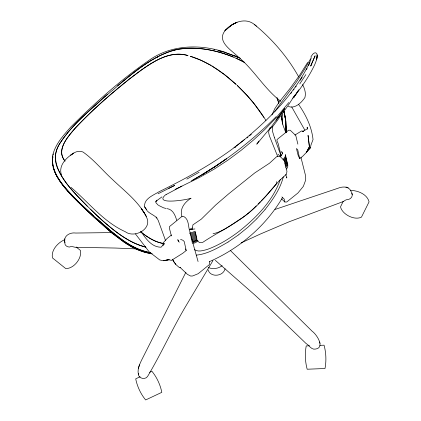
<?xml version="1.0" encoding="UTF-8"?>
<svg xmlns="http://www.w3.org/2000/svg" width="421" height="421" viewBox="0 0 421 421"><rect width="100%" height="100%" fill="white"/><g stroke="black" fill="none" stroke-linecap="round" stroke-linejoin="round"><path stroke-width="0.63" d="M52.462 161.359L52.862 165.711L52.52 161.627M286.106 132.441L285.696 120.911L284.012 111.302M286.275 132.268L285.827 121.153L284.391 112.854L285.727 120.364L286.306 132.483M209.553 261.267L209.374 264.604L198.165 273.713L192.613 275.971L190.702 276.055L187.456 274.403L179.951 267.288M64.834 238.833L64.697 242.38C63.371 235.797 69.991 232.139 75.791 233.045L111.649 232.587M285.364 154.312L285.285 156.449L282.97 159.743M285.585 155.26L285.506 157.391L283.522 160.217M285.812 156.202L285.727 158.338L284.08 160.706M286.038 157.17L285.954 159.306L284.301 161.659M286.259 158.112L286.175 160.248L284.854 162.132M286.48 159.059L286.396 161.196L284.743 163.548M286.701 160.006L286.617 162.143L284.97 164.495M286.922 160.954L286.843 163.09L285.191 165.442M287.148 161.917L287.069 164.053L285.748 165.937M287.369 162.864L287.29 165L285.638 167.353M287.511 165.942L287.596 163.806M287.817 164.758L287.732 166.895L287.017 168.284L286.117 169.026M276.502 181.667L276.392 183.735C266.019 196.249 255.352 208.979 241.77 218.141C232.587 223.73 223.74 231.518 213.052 233.734M286.022 132.189L285.385 118.475L283.87 111.507M65.034 242.196C64.018 245.111 67.034 247.085 69.607 247.038L70.491 246.669L72.696 246.685L75.191 247.285L115.328 248.043L136.13 248.885M286.806 177.067L286.722 178.03L285.801 174.42M212.931 260.615L185.598 306.483C172.068 329.317 161.069 353.935 147.497 376.569C144.892 380.326 137.483 378.126 138.467 373.316M272.35 126.689L272.398 130.984L274.392 137.514M281.449 119.175L281.912 115.554M52.62 158.375L52.862 156.775M192.481 227.666L192.918 224.84L201.285 219.162L215.641 205.053L228.671 193.839L254.858 172.857L269.461 163.253L276.781 156.58L280.012 156.423L284.438 160.648L286.943 171.331L286.506 174.157L279.186 180.83L265.904 196.06L261.288 200.738M52.636 156.759C50.92 175.967 67.302 190.213 79.49 202.743L93.757 215.973M185.914 272.213L141.467 360.387C139.44 364.702 137.23 369.428 138.372 374.316M52.63 158.533L52.888 157.244M283.291 176.867C280.281 189.15 272.697 199.738 265.046 209.569M53.046 155.081L53.32 153.96M52.857 156.086C50.557 166.016 56.104 175.594 61.719 183.34C76.064 201.533 94.188 216.278 111.497 231.529L123.395 240.733L130.342 245.185C136.678 248.879 143.608 251.59 150.85 252.858M52.625 155.786C55.051 144.335 63.408 135.425 70.886 126.91C94.672 103.187 119.832 80.59 147.482 61.44C169.847 44.71 199.322 43.658 225.114 52.23M280.344 179.378C273.045 200.791 256.3 217.641 238.939 231.461C229.213 238.807 218.699 245.322 207.19 249.469C203.19 250.506 198.191 252.311 194.46 249.59M271.929 114.933L274.834 108.607L279.286 101.971L290.332 88.089L299.694 75.117L307.683 62.376M139.498 364.812L138.393 368.291M225.082 268.756C223.346 276.492 210.4 277.823 208.085 269.84M281.533 117.27L282.886 113.928M309.456 63.529L311.34 57.545L304.015 70.154L296.726 81.606L274.776 111.439M311.366 65.244L311.861 64.066M308.519 65.592L309.219 64.045M309.656 62.587C294.963 93.357 270.287 118.064 244.369 139.63L244.627 139.425C218.667 160.833 189.018 177.009 158.943 191.787C153.433 195.307 143.561 198.701 144.635 206.89L146.597 209.769L144.635 206.89M343.22 201.327L340.505 206.864C342.247 214.415 354.44 220.709 361.455 217.141L369.075 201.848C367.244 194.223 357.55 190.25 350.256 190.45M163.601 245.011L164.369 243.538L161.075 247.206C151.655 247.295 145.529 238.307 140.835 231.234M306.53 69.591L307.088 68.523M306.893 151.139L306.267 152.249L310.456 147.461L307.151 151.081M307.519 150.029L309.398 146.697L308.061 135.42L309.398 146.697L306.883 151.928L303.041 155.944L299.678 158.701L298.036 155.028L296.447 148.497L297.747 149.781L299.678 158.701M282.438 197.749C265.746 225.924 239.628 248.432 209.674 261.525M294.805 95.099L288.401 105.045L277.518 120.248L272.919 126.316L269.908 128.984L268.835 130.857L268.677 132.736L269.329 135.683L277.728 156.575M310.872 57.009C312.035 55.283 313.224 52.536 315.745 52.82L316.808 53.641C318.039 57.293 316.029 61.271 314.708 64.671C309.003 76.811 301.189 87.805 292.805 98.225M300.157 80.332L302.173 77.211M299.768 83.916L305.867 74.596M298.878 89.71L293.753 97.535L298.047 90.973M155.812 201.833L156.944 200.122L156.012 201.217L161.927 196.902M258.92 141.051L256.752 144.203L271.755 126.184L284.838 108.35L276.087 120.138L280.17 114.712M295.542 87.163L296.242 86.179M282.649 153.333L280.328 156.444L277.923 154.144M290.874 93.436L291.6 92.478M293.405 90.078L294.132 89.115M288.79 102.545L275.908 118.027L264.741 129.584L253.121 140.34L240.928 150.492L227.935 160.143L214.068 169.205L199.165 177.646L180.167 186.966M264.998 209.626L256.873 218.715M256.21 205.88C241.101 221.762 220.546 230.387 202.643 242.422L199.412 242.575L196.76 240.038M258.057 204.011L260.362 201.675M256.736 218.857L247.943 227.208L238.465 234.897M307.262 151.086L310.409 147.929L310.987 144.956L313.04 139.588C311.666 126.642 305.846 114.907 298.531 104.324M276.208 116.612C254.258 138.672 229.645 158.08 202.996 174.152L215.584 166.232L226.419 158.812L214.605 166.884L215.584 166.232L202.996 174.152M107.608 94.167C90.704 109.623 72.238 124.263 59.645 143.682C54.909 150.929 53.967 160.322 57.561 168.232C66.486 187.687 83.3 201.954 98.23 216.741L90.725 209.595M247.006 137.951L247.974 137.135M249.421 135.904L251.358 134.267M117.522 85.679C133.631 72.649 149.855 58.735 169.568 51.509C190.487 44.631 213.315 49.189 233.292 56.993M294.942 135.036L301.51 130.978L303.162 131.147L307.262 128.905L307.172 127.179L307.493 129.115M197.959 240.786L195.681 242.612L194.055 243.127L192.239 243.054M180.572 239.381L182.988 240.307L184.261 241.617L186.193 250.532L182.772 253.263L171.473 260.357L168.653 259.725L163.332 260.725L159.754 259.952L149.276 251.953L135.441 233.929M171.452 235.007L167.132 238.444L162.953 243.101L163.064 245.417M233.987 147.734L244.627 139.425M234.765 147.634L235.792 146.855M238.307 235.018L228.087 242.033M166.242 194.26C151.802 205.674 188.219 199.696 191.066 198.175C184.882 202.038 179.346 208.737 181.951 216.415M156.791 57.451L157.886 56.798M193.139 179.941L204.448 173.289L191.213 180.972M228.019 242.075C218.157 247.748 207.827 254 196.26 255.137M186.813 179.12L199.133 172.268M166.342 194.449L181.925 186.14M158.022 193.781L174.662 185.419L168.805 188.355M189.282 229.482L192.455 227.95L192.692 228.95L190.513 229.703M175.078 189.403L179.599 187.234M140.098 376.758L135.709 378.832C137.167 386.378 140.746 394.035 145.65 399.95L161.806 392.346C160.348 384.799 156.77 377.142 151.865 371.227L149.513 372.332M241.144 242.87L260.625 233.918L289.232 221.746L343.325 201.527L345.473 200.133L347.614 199.38L348.651 199.422C352.151 198.433 353.451 194.476 351.14 191.581C349.141 185.893 342.273 186.403 337.731 188.345L274.955 209.463M192.013 242.107L193.828 242.18L197.675 240.438M195.318 232.197L191.823 233.629L189.403 233.529M195.77 234.108L192.271 235.539L190.455 235.465M195.991 235.055L192.497 236.486L190.676 236.413M196.212 236.002L192.718 237.433L190.902 237.36M196.433 236.944L192.939 238.375L191.123 238.302M196.654 237.891L193.16 239.323L191.345 239.249M195.549 233.166L192.044 234.576L190.229 234.502M64.697 239.686C57.998 242.522 50.736 250.263 52.499 257.941L65.781 268.614C73.917 268.672 82.095 258.383 80.448 250.458L76.148 246.985M303.22 131.178L302.399 131.473L303.604 131.394M172.984 50.467L174.199 50.088L173.068 50.399M189.371 229.661L194.907 228.95M309.482 345.778L306.23 345.909C304.783 353.466 305.157 361.802 307.172 369.228L325.012 368.512C326.459 360.955 326.086 352.624 324.07 345.194L319.892 345.352M281.612 198.922L284.849 201.991L286.733 202.006L297.957 192.965L303.341 186.371L305.588 180.33L305.73 178.693L305.325 174.757L300.941 157.343M189.787 232.608L191.602 232.681L195.097 231.25L196.881 238.86L193.386 240.291L191.571 240.217M191.792 241.159L193.607 241.233L197.102 239.802L193.718 241.707L193.828 242.18M152.155 253.795C144.992 252.842 138.12 250.248 131.768 246.853L138.167 249.916L144.608 252.184L151.876 253.816M163.327 243.438C154.765 242.149 147.429 237.128 140.735 231.929C147.445 237.186 154.823 242.028 163.364 243.538M150.592 252.605C128.81 248.748 112.586 232.397 96.493 218.436M213.957 49.683L214.568 49.81M218.12 50.646L220.488 51.199M166.253 208.516L163.564 207.827L158.728 205.474M219.636 51.03L221.441 51.509M145.908 247.232C129.11 243.001 115.243 231.713 102.435 220.562C115.165 231.687 128.952 242.833 145.682 247.001M221.078 51.341L224.63 52.367M225.182 52.541L234.276 55.698M190.492 56.314C197.665 58.408 204.427 61.682 210.91 65.371L201.012 60.292L190.466 56.325M167.169 208.648C172.92 209.363 175.283 215.436 176.699 220.267M288.269 106.45C294.968 109.092 301.578 102.629 304.972 97.44C306.146 92.978 304.646 88.521 302.588 84.568M180.635 267.772L178.878 267.167L175.71 264.393M225.651 52.636L238.633 57.624M348.256 187.892L345.941 187.008M234.786 55.898L238.691 57.609M236.118 58.219L244.127 62.129M233.518 55.235L240.344 58.303M244.59 62.482C224.361 51.62 200.633 45.673 177.704 49.362C148.629 56.03 126.931 78.964 104.455 96.956C88.21 112.144 70.044 126.316 58.535 145.682C56.814 149.155 55.467 152.897 55.325 156.801C56.672 177.488 74.149 191.929 87.247 206.169M298.794 77.059C287.69 56.977 272.292 39.195 254.594 24.655C245.411 16.772 231.697 22.597 224.835 30.891C216.583 41.874 231.671 50.241 238.381 57.024C254.268 70.118 264.362 88.905 280.807 101.329M158.27 205.201L156.038 202.864L155.738 201.68M254.594 24.655L256.452 26.16M215.326 260.341L254.458 294.663C271.95 310.609 288.985 327.049 306.025 343.473C308.956 344.983 310.335 348.514 313.787 349.167C326.154 349.209 317.124 334.737 312.172 331.259L230.366 250.463M71.012 187.392C88.794 202.475 103.513 221.914 125.226 231.682C133.662 238.212 150.571 230.213 147.355 219.115C140.267 202.627 125 191.502 112.375 179.399C102.487 170.373 93.957 159.717 82.958 151.986C78.622 150.16 74.001 152.265 70.707 155.144L73.764 153.139C66.329 157.533 58.182 165.548 61.45 174.999M281.896 196.928L284.254 199.165L284.849 201.991M156.886 218.062C154.039 214.836 149.481 213.742 146.724 210.374M156.812 217.873L156.212 217.031L158.233 220.457L165.458 240.333M263.946 117.47L254.073 103.634L247.569 95.993L237.112 85.316C248.158 95.751 257.931 107.539 265.93 120.464M143.693 211.974L146.487 216.505M291.706 106.929L304.888 130.21M179.23 242.238L177.767 239.675L178.415 241.391M281.617 151.286L282.77 153.86M281.838 152.234L282.533 153.776M185.498 248.953L186.193 250.532M319.497 341.936L320.076 343.304M351.693 193.281L352.251 194.665M274.397 137.53L281.102 156.023M285.796 132.594L283.038 125.321L281.47 118.864M278.965 103.182L277.013 97.861M278.781 103.245L277.05 97.851M198.08 261.541L192.865 243.017M284.001 111.465L284.354 112.712L284.054 111.46M171.379 235.897L169.353 228.035L169.479 226.593L182.014 216.378L183.761 216.468C189.487 219.678 187.882 227.061 190.087 232.276M190.413 233.539L190.902 235.434M191.234 236.697L192.539 241.754M281.102 155.517L278.113 143.408L276.96 140.961L277.086 139.514L288.569 130.226L290.222 130.231L295.774 135.494L297.873 144.135M281.728 116.117L282.259 119.19L282.407 124.169M269.993 127.674L270.114 128.558M281.881 116.343L282.586 123.79M222.172 265.698A12.351 10.588 -13.2 0 1 208.321 267.53M61.54 152.239C61.582 155.528 63.055 158.601 65.06 161.148C55.588 149.687 68.328 136.12 75.812 127.505C95.841 106.487 117.885 87.347 141.219 70.081C154.665 60.75 170.984 50.299 188.029 55.572C165.885 49.268 146.245 66.713 129.726 78.716C110.081 94.736 90.589 111.176 73.575 130.031C68.297 136.536 62.071 143.482 61.54 152.239M317.281 55.035L316.597 59.693L317.281 55.035M315.076 55.898L310.682 65.997L315.076 55.898M225.719 30.007L224.835 30.891L228.656 27.328L232.492 24.46L237.028 22.245L231.997 24.871L225.719 30.007M168.653 259.725L163.332 260.725L169.195 259.694L168.653 259.725M175.841 264.209L174.441 262.657L172.405 259.215L174.415 262.641L175.81 264.193M131.641 246.785L125.553 243.159L131.641 246.785M217.799 69.707L211.474 65.687L224.025 74.191L236.228 84.495L227.087 76.585L217.799 69.707M124.842 242.696L111.839 232.987L93.436 216.641L110.602 231.939L124.842 242.696M102.335 220.478L98.267 216.773L102.335 220.478M93.041 216.273L89.247 212.721L93.041 216.273M89.226 212.705L85.605 209.274L89.226 212.705M78.011 201.938L72.501 196.37L85.337 209.026L78.011 201.938M72.401 196.265L67.597 191.039L72.401 196.265M67.428 190.85C61.377 183.793 55.461 176.057 53.12 166.884C55.604 176.01 61.313 183.803 67.428 190.85M144.724 213.615L141.456 208.842L144.724 213.615"/></g></svg>
